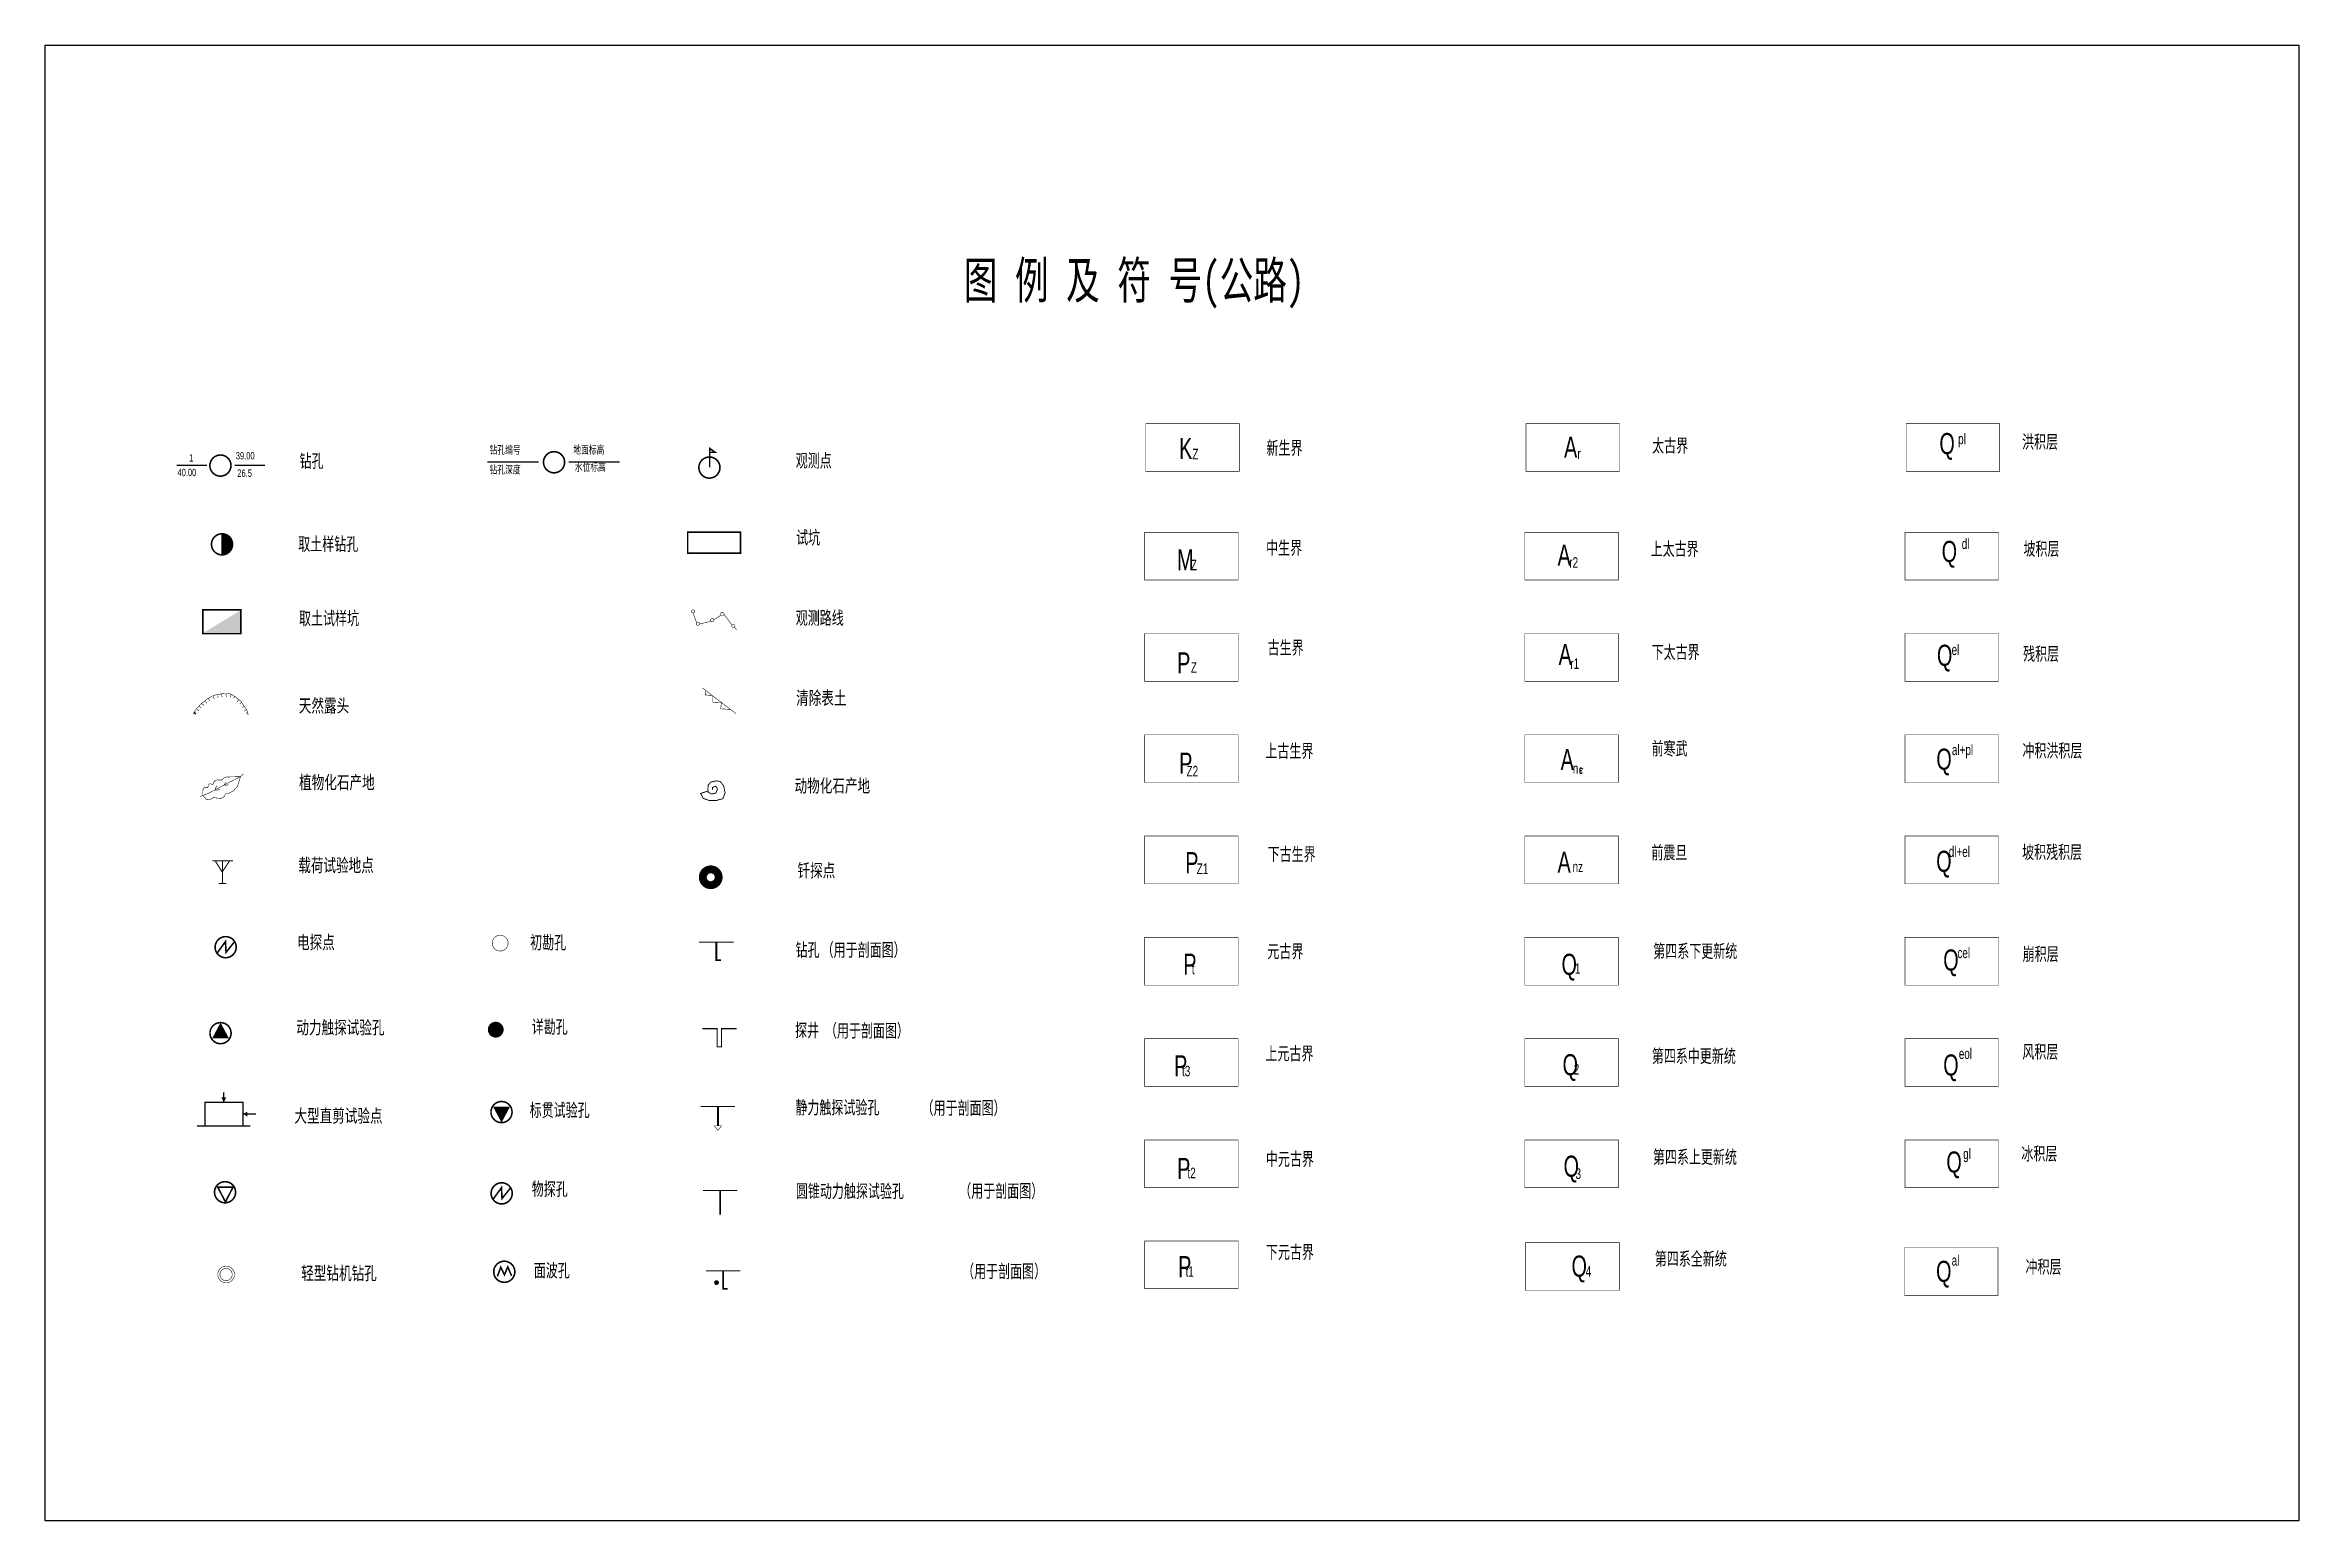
# Model space of a CAD drawing. Extents: x 0 to 0.427, y 0 to 0.28.
import ezdxf

# ---------------------------------------------------------------- set-up
doc = ezdxf.new("R2010")
doc.units = 0
doc.header["$MEASUREMENT"] = 0
doc.layers.get('0').update_dxf_attribs({"linetype": 'CONTINUOUS'})
doc.styles.add('LZ_FONTS_FS', font='hxm.ttf', dxfattribs={"width": 0.7})

msp = doc.modelspace()

# ---------------------------------------------------------------- linework, layer by layer
for p, q in [((0.02497, 0.20016), (0.03064, 0.20016)), ((0.03599, 0.20016), (0.04167, 0.20016)), ((0.08388, 0.20079), (0.0935, 0.20079)), ((0.09927, 0.20079), (0.1089, 0.20079)), ((0.02824, 0.1533), (0.02854, 0.15293)), ((0.02829, 0.1534), (0.02829, 0.1534))]:
    msp.add_line(p, q)
msp.add_lwpolyline([(0, 0.27981), (0.42723, 0.27981), (0.42723, 0), (0, 0)], close=True)
at = {"const_width": 0.0001}
for points in [[(0.20864, 0.199), (0.22638, 0.199), (0.22638, 0.20805), (0.20864, 0.20805)], [(0.28071, 0.199), (0.29845, 0.199), (0.29845, 0.20805), (0.28071, 0.20805)], [(0.35278, 0.199), (0.37051, 0.199), (0.37051, 0.20805), (0.35278, 0.20805)], [(0.20842, 0.17839), (0.22615, 0.17839), (0.22615, 0.18744), (0.20842, 0.18744)], [(0.28049, 0.17839), (0.29822, 0.17839), (0.29822, 0.18744), (0.28049, 0.18744)], [(0.35256, 0.17839), (0.37029, 0.17839), (0.37029, 0.18744), (0.35256, 0.18744)], [(0.20842, 0.15919), (0.22615, 0.15919), (0.22615, 0.16824), (0.20842, 0.16824)], [(0.28049, 0.15919), (0.29822, 0.15919), (0.29822, 0.16824), (0.28049, 0.16824)], [(0.35256, 0.15919), (0.37029, 0.15919), (0.37029, 0.16824), (0.35256, 0.16824)], [(0.20842, 0.13999), (0.22615, 0.13999), (0.22615, 0.14904), (0.20842, 0.14904)], [(0.28049, 0.13999), (0.29822, 0.13999), (0.29822, 0.14904), (0.28049, 0.14904)], [(0.35256, 0.13999), (0.37029, 0.13999), (0.37029, 0.14904), (0.35256, 0.14904)], [(0.20842, 0.12079), (0.22615, 0.12079), (0.22615, 0.12984), (0.20842, 0.12984)], [(0.28049, 0.12079), (0.29822, 0.12079), (0.29822, 0.12984), (0.28049, 0.12984)], [(0.35256, 0.12079), (0.37029, 0.12079), (0.37029, 0.12984), (0.35256, 0.12984)], [(0.20842, 0.10159), (0.22615, 0.10159), (0.22615, 0.11064), (0.20842, 0.11064)], [(0.28049, 0.10159), (0.29822, 0.10159), (0.29822, 0.11064), (0.28049, 0.11064)], [(0.35256, 0.10159), (0.37029, 0.10159), (0.37029, 0.11064), (0.35256, 0.11064)], [(0.20842, 0.08239), (0.22615, 0.08239), (0.22615, 0.09144), (0.20842, 0.09144)], [(0.28049, 0.08239), (0.29822, 0.08239), (0.29822, 0.09144), (0.28049, 0.09144)], [(0.35256, 0.08239), (0.37029, 0.08239), (0.37029, 0.09144), (0.35256, 0.09144)], [(0.20842, 0.06319), (0.22615, 0.06319), (0.22615, 0.07224), (0.20842, 0.07224)], [(0.28049, 0.06319), (0.29822, 0.06319), (0.29822, 0.07224), (0.28049, 0.07224)], [(0.35256, 0.06319), (0.37029, 0.06319), (0.37029, 0.07224), (0.35256, 0.07224)], [(0.20842, 0.04402), (0.22615, 0.04402), (0.22615, 0.05307), (0.20842, 0.05307)], [(0.28066, 0.0437), (0.29839, 0.0437), (0.29839, 0.05275), (0.28066, 0.05275)], [(0.35246, 0.04279), (0.37019, 0.04279), (0.37019, 0.05184), (0.35246, 0.05184)]]:
    msp.add_lwpolyline(points, close=True, dxfattribs=at)
for points, const_width in [([(0.03324, 0.19809, 1), (0.03324, 0.20209, 1), (0.03324, 0.19809, 1)], 0.0003), ([(0.09648, 0.19872, 1), (0.09648, 0.20272, 1), (0.09648, 0.19872, 1)], 0.0003), ([(0.12285, 0.17275, -4.558375), (0.12262, 0.17265, -0.219376), (0.12285, 0.17275, -0.418524)], 0.0001), ([(0.12647, 0.17108, -4.558375), (0.12623, 0.17098, -0.219376), (0.12647, 0.17108, -0.418524)], 0.0001), ([(0.12837, 0.17226, -4.558375), (0.12814, 0.17215, -0.219376), (0.12837, 0.17226, -0.418524)], 0.0001), ([(0.12374, 0.17041, -4.558375), (0.12351, 0.1703, -0.219376), (0.12374, 0.17041, -0.418524)], 0.0001), ([(0.13046, 0.16998, -4.558375), (0.13023, 0.16987, -0.219376), (0.13046, 0.16998, -0.418524)], 0.0001), ([(0.1262, 0.12129, 0.968727), (0.12621, 0.12278, 1.044436), (0.1262, 0.12129, 0.082657)], 0.003), ([(0.08627, 0.10805, 1), (0.08627, 0.11105, 1), (0.08627, 0.10805)], 0.0001), ([(0.03326, 0.09048, 1), (0.03326, 0.09448, 1), (0.03326, 0.09048, 1)], 0.0003), ([(0.08652, 0.07552, 1), (0.08652, 0.07952, 1), (0.08652, 0.07552, 1)], 0.0003), ([(0.08655, 0.06011, 1), (0.08655, 0.06411, 1), (0.08655, 0.06011, 1)], 0.0003), ([(0.03433, 0.04514, 0.352239), (0.03587, 0.04639, 2.838984), (0.03433, 0.04514, 0.514993)], 0.0001), ([(0.03431, 0.04555, 0.367831), (0.03546, 0.04653, 2.71864), (0.03431, 0.04555, 0.078768)], 0.0001), ([(0.08704, 0.04524, 1), (0.08704, 0.04924, 1), (0.08704, 0.04524, 1)], 0.0003)]:
    msp.add_lwpolyline(points, format="xyb", dxfattribs=dict(const_width=const_width))
at = {"color": 7}
for points in [[(0.12593, 0.19771, 0.0003, 0.0003, 1), (0.12593, 0.20171, 0.0003, 0.0003, 1), (0.12593, 0.19771, 0.0003, 0.0003, 1)], [(0.12597, 0.19976, 0.0003, 0.0003, 0), (0.12597, 0.20334, 0.0003, 0.0003, 0), (0.12702, 0.2026, 0.0003, 0.0003, 0), (0.12594, 0.2026, 0.0003, 0.0003, 0)], [(0.03326, 0.09448, 0, 0.0032, 0), (0.03326, 0.09148, 0.0032, 0.0032, 0)], [(0.08652, 0.07552, 0, 0.0032, 0), (0.08652, 0.07852, 0.0032, 0.0032, 0)], [(0.03412, 0.06032, 0.0003, 0.0003, 1), (0.03412, 0.06432, 0.0003, 0.0003, 1), (0.03412, 0.06032, 0.0003, 0.0003, 1)]]:
    msp.add_lwpolyline(points, format="xyseb", dxfattribs=at)
for points in [[(0.03354, 0.18316, 0.0003, 0.0003, 1), (0.03354, 0.18716, 0.0003, 0.0003, 1), (0.03354, 0.18316, 0.0003, 0.0003, 1)], [(0.03344, 0.1842, 0.002, 0.002, 1), (0.03344, 0.1862, 0.002, 0.002, 1)], [(0.12181, 0.18348, 0.0003, 0.0003, 0), (0.13181, 0.18348, 0.0003, 0.0003, 0), (0.13181, 0.18748, 0.0003, 0.0003, 0), (0.12181, 0.18748, 0.0003, 0.0003, 0), (0.12181, 0.18333, 0.0003, 0.0003, 0)], [(0.0299, 0.16823, 0.00027, 0.00027, 0), (0.0371, 0.16823, 0.00027, 0.00027, 0), (0.0371, 0.17273, 0.00027, 0.00027, 0), (0.0299, 0.17273, 0.00027, 0.00027, 0), (0.0299, 0.16809, 0.00027, 0.00027, 0)], [(0.03173, 0.12516, 0.0002, 0.0002, 0), (0.03562, 0.12516, 0.0002, 0.0002, 0)], [(0.03231, 0.12505, 0.0002, 0.0002, 0), (0.03357, 0.12303, 0.0002, 0.0002, 0)], [(0.03361, 0.1231, 0.0002, 0.0002, 0), (0.03501, 0.12519, 0.0002, 0.0002, 0)], [(0.03361, 0.12508, 0.0002, 0.0002, 0), (0.03361, 0.12095, 0.0002, 0.0002, 0)], [(0.03292, 0.12087, 0.0002, 0.0002, 0), (0.03436, 0.12087, 0.0002, 0.0002, 0)], [(0.03423, 0.10678, 0.0003, 0.0003, 1), (0.03423, 0.11078, 0.0003, 0.0003, 1), (0.03423, 0.10678, 0.0003, 0.0003, 1)], [(0.0326, 0.10764, 0.0003, 0.0003, 0), (0.03419, 0.10984, 0.0003, 0.0003, 0), (0.0343, 0.10779, 0.0003, 0.0003, 0), (0.03588, 0.10977, 0.0003, 0.0003, 0)], [(0.12398, 0.10974, 0.0002, 0.0002, 0), (0.13051, 0.10974, 0.0002, 0.0002, 0)], [(0.12725, 0.10974, 0.00035, 0.00035, 0), (0.12725, 0.10631, 0.00035, 0.00035, 0), (0.12811, 0.10631, 0.00035, 0.00035, 0)], [(0.12456, 0.09333, 0.0002, 0.0002, 0), (0.12738, 0.09333, 0.0002, 0.0002, 0), (0.12738, 0.08991, 0.0002, 0.0002, 0), (0.12824, 0.08991, 0.0002, 0.0002, 0), (0.12824, 0.09333, 0.0002, 0.0002, 0), (0.13111, 0.09333, 0.0002, 0.0002, 0)], [(0.03387, 0.08129, 0.00027, 0.00027, 0), (0.03387, 0.07938, 0.00027, 0.00027, 0)], [(0.03031, 0.07488, 0.00027, 0.00027, 0), (0.03751, 0.07488, 0.00027, 0.00027, 0), (0.03751, 0.07938, 0.00027, 0.00027, 0), (0.03031, 0.07938, 0.00027, 0.00027, 0), (0.03031, 0.07474, 0.00027, 0.00027, 0)], [(0.03754, 0.07715, 0.00027, 0.00027, 0), (0.03997, 0.07715, 0.00027, 0.00027, 0)], [(0.12428, 0.07857, 0.0002, 0.0002, 0), (0.1308, 0.07857, 0.0002, 0.0002, 0)], [(0.12754, 0.07857, 0.00035, 0.00035, 0), (0.12754, 0.07492, 0.00035, 0.00035, 0)], [(0.02882, 0.07488, 0.00027, 0.00027, 0), (0.0389, 0.07488, 0.00027, 0.00027, 0)], [(0.1247, 0.06267, 0.0002, 0.0002, 0), (0.13122, 0.06267, 0.0002, 0.0002, 0)], [(0.12796, 0.06267, 0.00035, 0.00035, 0), (0.12796, 0.059, 0.0016, 0, 0), (0.12796, 0.05795, 0, 0, 0)], [(0.12528, 0.04744, 0.0002, 0.0002, 0), (0.13181, 0.04744, 0.0002, 0.0002, 0)], [(0.12854, 0.04744, 0.00035, 0.00035, 0), (0.12854, 0.04401, 0.00035, 0.00035, 0), (0.12941, 0.04401, 0.00035, 0.00035, 0)]]:
    msp.add_lwpolyline(points, format="xyseb")
for points, const_width in [([(0.12283, 0.17213), (0.12351, 0.17028)], 0.0001), ([(0.12677, 0.17082), (0.12814, 0.17176)], 0.0001), ([(0.12869, 0.1719), (0.13021, 0.16985)], 0.0001), ([(0.12404, 0.17005), (0.12623, 0.17057)], 0.0001), ([(0.13069, 0.16943), (0.13106, 0.169)], 0.0001), ([(0.02805, 0.15301), (0.02832, 0.1534), (0.02845, 0.15362), (0.02866, 0.15394), (0.029, 0.15431), (0.02925, 0.15456), (0.02955, 0.15493), (0.03009, 0.15531), (0.03041, 0.15558), (0.03066, 0.15582), (0.0311, 0.15604), (0.03133, 0.15618), (0.03164, 0.15636), (0.03199, 0.1565), (0.03242, 0.15663), (0.0331, 0.15675), (0.03351, 0.15682), (0.03386, 0.15686), (0.03427, 0.15687), (0.03474, 0.15686), (0.03538, 0.15671), (0.0358, 0.15639), (0.03618, 0.15618), (0.03634, 0.15598), (0.03689, 0.15563), (0.03723, 0.15527), (0.03741, 0.15495), (0.03769, 0.15456), (0.03792, 0.15419), (0.03821, 0.1538), (0.03842, 0.15319), (0.03848, 0.15282)], 0.0001), ([(0.02879, 0.15392), (0.0292, 0.15355)], 0.0001), ([(0.02925, 0.15446), (0.0296, 0.15412)], 0.0001), ([(0.02969, 0.15498), (0.03009, 0.15461)], 0.0001), ([(0.0304, 0.15552), (0.03062, 0.15498)], 0.0001), ([(0.03099, 0.15589), (0.03126, 0.15544)], 0.0001), ([(0.03189, 0.15637), (0.03207, 0.15579)], 0.0001), ([(0.03267, 0.15655), (0.0328, 0.1561)], 0.0001), ([(0.03346, 0.15669), (0.03355, 0.15623)], 0.0001), ([(0.03427, 0.15679), (0.03436, 0.15628)], 0.0001), ([(0.03525, 0.15662), (0.03512, 0.15616)], 0.0001), ([(0.03591, 0.15628), (0.03576, 0.15596)], 0.0001), ([(0.03671, 0.15572), (0.03639, 0.15527)], 0.0001), ([(0.03722, 0.1552), (0.0369, 0.15488)], 0.0001), ([(0.03769, 0.15453), (0.03735, 0.15417)], 0.0001), ([(0.03817, 0.15383), (0.03774, 0.1535)], 0.0001), ([(0.12462, 0.15791), (0.131, 0.15303)], 0.0001), ([(0.12521, 0.15736), (0.12514, 0.15661), (0.12651, 0.15648), (0.12651, 0.15524), (0.1282, 0.15515), (0.12807, 0.15398), (0.12993, 0.15385)], 0.0001), ([(0.02828, 0.15329), (0.02859, 0.15299)], 0.0001), ([(0.03832, 0.15328), (0.03811, 0.15302)], 0.0001), ([(0.02937, 0.13732), (0.03093, 0.13793), (0.03702, 0.14112)], 0.0001), ([(0.02989, 0.13748), (0.02992, 0.13868), (0.03015, 0.13904), (0.03077, 0.13901), (0.03096, 0.13933), (0.03106, 0.13972), (0.03135, 0.13975), (0.03178, 0.13962), (0.03201, 0.14008), (0.0323, 0.14037), (0.03266, 0.1405), (0.03321, 0.14047), (0.03354, 0.14047), (0.03383, 0.14083), (0.03425, 0.14102), (0.03503, 0.14106), (0.03702, 0.14112)], 0.0001), ([(0.02992, 0.13751), (0.03054, 0.13683), (0.03135, 0.13676), (0.03188, 0.13715), (0.03253, 0.13706), (0.03331, 0.13699), (0.03367, 0.13712), (0.03406, 0.13745), (0.03416, 0.13784), (0.03416, 0.13784), (0.03468, 0.13787), (0.03572, 0.13845), (0.03611, 0.13891), (0.03647, 0.1393), (0.0367, 0.13998), (0.03683, 0.14041), (0.03696, 0.1408), (0.03702, 0.14112)], 0.0001), ([(0.03702, 0.14112), (0.03757, 0.14158)], 0.0001), ([(0.03253, 0.13936), (0.0322, 0.13868)], 0.0001), ([(0.0323, 0.13852), (0.03318, 0.13865)], 0.0001), ([(0.03432, 0.14008), (0.03399, 0.13962)], 0.0001), ([(0.03409, 0.13946), (0.03477, 0.13956)], 0.0001), ([(0.12647, 0.13859), (0.12653, 0.13903), (0.12708, 0.13931), (0.12747, 0.13876), (0.12714, 0.13798), (0.12631, 0.13782), (0.1257, 0.13815), (0.12564, 0.13876), (0.1257, 0.13953), (0.1262, 0.14009), (0.12725, 0.14031), (0.12797, 0.1402), (0.12863, 0.13937), (0.12891, 0.13804), (0.12847, 0.13693), (0.12725, 0.1366), (0.12586, 0.1366), (0.12476, 0.13699), (0.12426, 0.13793), (0.12564, 0.13837)], 0.00017), ([(0.08492, 0.06098), (0.08651, 0.06318), (0.08661, 0.06112), (0.0882, 0.0631)], 0.0003), ([(0.08574, 0.04636), (0.08637, 0.04811), (0.08708, 0.04668), (0.08771, 0.04816), (0.08843, 0.04645)], 0.0003)]:
    msp.add_lwpolyline(points, dxfattribs=dict(const_width=const_width))
msp.add_lwpolyline([(0.29146, 0.14251), (0.2913, 0.14266), (0.29117, 0.14272), (0.29099, 0.14269), (0.29089, 0.14256), (0.29088, 0.14241), (0.29098, 0.14235), (0.29114, 0.14229), (0.29121, 0.14224), (0.29105, 0.14219), (0.29091, 0.14211), (0.29088, 0.14195), (0.29089, 0.14183), (0.29101, 0.14174), (0.29123, 0.1418), (0.29131, 0.14184), (0.29137, 0.14186), (0.29137, 0.14187)])
at = {"const_width": 0.0015}
msp.add_lwpolyline([(0.08468, 0.09314, 1), (0.08618, 0.09314, 1)], format="xyb", close=True, dxfattribs=at)
for points in [[(0.12684, 0.07492, 0.0001, 0.0001, 0), (0.12825, 0.07492, 0.0001, 0.0001, 0), (0.12754, 0.07406, 0.0001, 0.0001, 0)], [(0.12705, 0.04519, 0.00045, 0.00045, 1), (0.1275, 0.04519, 0.00045, 0.00045, 1)]]:
    msp.add_lwpolyline(points, format="xyseb", close=True)
at = {"color": 7}
msp.add_lwpolyline([(0.03274, 0.06326, 0.0003, 0.0003, 0), (0.03561, 0.06326, 0.0003, 0.0003, 0), (0.03419, 0.06049, 0.0003, 0.0003, 0)], format="xyseb", close=True, dxfattribs=at)
msp.add_circle((0.12617, 0.12205), 0.0015)
for points in [[(0.02995, 0.16833), (0.03699, 0.1726), (0.03705, 0.16833)], [(0.03342, 0.08029), (0.03433, 0.08029), (0.03387, 0.07935)], [(0.03831, 0.07757), (0.03831, 0.07666), (0.03757, 0.07715)]]:
    msp.add_solid(points)

# ---------------------------------------------------------------- texts
at = {"style": 'LZ_FONTS_FS', "width": 0.7}
for s, height, p in [('K', 0.004, (0.21496, 0.20134)), ('A', 0.004, (0.28793, 0.20158)), ('Q', 0.004, (0.35908, 0.20226)), ('pl', 0.002, (0.36263, 0.20414)), ('1', 0.0014, (0.02731, 0.20085)), ('39.00', 0.0014, (0.03615, 0.20126)), ('Z', 0.002, (0.21747, 0.20127)), ('r', 0.002, (0.29047, 0.20133)), ('40.00', 0.0014, (0.0251, 0.19808)), ('26.5', 0.0014, (0.03643, 0.19795)), ('M', 0.004, (0.21457, 0.18023)), ('A', 0.004, (0.2867, 0.18111)), ('Q', 0.004, (0.35951, 0.18181)), ('dl', 0.002, (0.36331, 0.18426)), ('Z', 0.002, (0.2172, 0.18024)), ('r2', 0.002, (0.28893, 0.18072)), ('P', 0.004, (0.21459, 0.16067)), ('Z', 0.002, (0.21719, 0.1608)), ('A', 0.004, (0.28689, 0.16227)), ('r1', 0.002, (0.28912, 0.16153)), ('Q', 0.004, (0.35862, 0.16212)), ('el', 0.002, (0.36139, 0.16418)), ('P', 0.004, (0.21498, 0.14167)), ('A', 0.004, (0.28728, 0.14236)), ('Q', 0.004, (0.3585, 0.14243)), ('al+pl', 0.002, (0.36146, 0.1452)), ('Z2', 0.002, (0.21638, 0.14116)), ('n', 0.002, (0.28959, 0.14165)), ('P', 0.004, (0.21614, 0.1228)), ('Z1', 0.002, (0.21831, 0.12265)), ('A', 0.004, (0.2867, 0.12291)), ('nz', 0.002, (0.28955, 0.12304)), ('Q', 0.004, (0.35847, 0.12306)), ('dl+el', 0.002, (0.36085, 0.1259)), ('P', 0.004, (0.21576, 0.10355)), ('Q', 0.004, (0.28745, 0.10353)), ('Q', 0.004, (0.35981, 0.10435)), ('cel', 0.002, (0.36249, 0.1067)), ('t', 0.002, (0.21738, 0.10365)), ('1', 0.002, (0.28998, 0.10373)), ('P', 0.004, (0.21401, 0.08429)), ('t3', 0.002, (0.21552, 0.08431)), ('Q', 0.004, (0.28765, 0.0845)), ('2', 0.002, (0.28977, 0.08464)), ('Q', 0.004, (0.35981, 0.08444)), ('eol', 0.002, (0.36276, 0.08759)), ('P', 0.004, (0.21459, 0.06482)), ('Q', 0.004, (0.28784, 0.06525)), ('Q', 0.004, (0.3604, 0.06605)), ('gl', 0.002, (0.36359, 0.06861)), ('t2', 0.002, (0.21654, 0.06498)), ('3', 0.002, (0.2901, 0.06483)), ('P', 0.004, (0.21479, 0.04621)), ('t1', 0.002, (0.21619, 0.0463)), ('Q', 0.004, (0.28935, 0.04631)), ('4', 0.002, (0.29203, 0.04633)), ('Q', 0.004, (0.35845, 0.04532)), ('al', 0.002, (0.36141, 0.0484))]:
    msp.add_text(s, height=height, dxfattribs=at).set_placement(p)
at = {"attachment_point": 1, "style": 'LZ_FONTS_FS'}
for s, insert, char_height, width in [('\\fTxt|b0|i0|c134|p2;图 例 及 符 号(公路)', (0.17414, 0.23873), 0.007, 0.1625763), ('\\fTxt|b0|i0|c134|p2;太古界', (0.30462, 0.20513), 0.0025, 0.0136), ('\\fTxt|b0|i0|c134|p2;洪积层', (0.37474, 0.20586), 0.0025, 0.015), ('\\fTxt|b0|i0|c134|p2;钻孔', (0.04823, 0.20222), 0.0025, 0.009), ('\\fTxt|b0|i0|c134|p2;钻孔编号', (0.08426, 0.20382), 0.0015, 0.0091), ('\\fTxt|b0|i0|c134|p2;地面标高', (0.10014, 0.20383), 0.0015, 0.0097765), ('\\fTxt|b0|i0|c134|p2;观测点', (0.14228, 0.20229), 0.0025, 0.0137189), ('\\fTxt|b0|i0|c134|p2;新生界', (0.23152, 0.20468), 0.0025, 0.0151), ('\\fTxt|b0|i0|c134|p2;钻孔深度', (0.08426, 0.20007), 0.0015, 0.0102333), ('\\fTxt|b0|i0|c134|p2;水位标高', (0.10041, 0.20056), 0.0015, 0.0092846), ('\\fTxt|b0|i0|c134|p2;试坑', (0.14238, 0.18771), 0.0025, 0.0114337), ('\\fTxt|b0|i0|c134|p2;取土样钻孔', (0.04798, 0.18648), 0.0025, 0.0315096), ('\\fTxt|b0|i0|c134|p2;中生界', (0.23145, 0.18575), 0.0025, 0.0125), ('\\fTxt|b0|i0|c134|p2;上太古界', (0.30433, 0.18555), 0.0025, 0.0194424), ('\\fTxt|b0|i0|c134|p2;坡积层', (0.37501, 0.18556), 0.0025, 0.0144), ('\\fTxt|b0|i0|c134|p2;取土试样坑', (0.04814, 0.1724), 0.0025, 0.0315096), ('\\fTxt|b0|i0|c134|p2;观测路线', (0.14229, 0.17247), 0.0025, 0.0145), ('\\fTxt|b0|i0|c134|p2;古生界', (0.23174, 0.16682), 0.0025, 0.0136), ('\\fTxt|b0|i0|c134|p2;下太古界', (0.30452, 0.16598), 0.0025, 0.0151), ('\\fTxt|b0|i0|c134|p2;残积层', (0.37494, 0.16565), 0.0025, 0.013), ('\\f宋体|b0|i0|c134|p2;天然露头', (0.0481, 0.15583), 0.0025, 0.0171), ('\\f宋体|b0|i0|c134|p2;清除表土', (0.14237, 0.15728), 0.0025, 0.0234563), ('\\fTxt|b0|i0|c134|p2;上古生界', (0.23131, 0.14724), 0.0025, 0.0219059), ('\\fTxt|b0|i0|c134|p2;前寒武', (0.30452, 0.14769), 0.0025, 0.0155), ('\\fTxt|b0|i0|c134|p2;冲积洪积层', (0.37481, 0.14732), 0.0025, 0.0211085), ('\\f宋体|b0|i0|c134|p2;植物化石产地', (0.04815, 0.14128), 0.0025, 0.0320264), ('\\f宋体|b0|i0|c134|p2;动物化石产地', (0.14207, 0.14064), 0.0025, 0.0362395), ('\\fTxt|b0|i0|c134|p2;前震旦', (0.30447, 0.12799), 0.0025, 0.0168), ('\\fTxt|b0|i0|c134|p2;坡积残积层', (0.37475, 0.12806), 0.0025, 0.0181), ('\\f宋体|b0|i0|c134|p2;载荷试验地点', (0.04799, 0.12556), 0.0025, 0.0296417), ('\\f宋体|b0|i0|c134|p2;钎探点', (0.14262, 0.12458), 0.0025, 0.0109), ('\\fTxt|b0|i0|c134|p2;下古生界', (0.23174, 0.12767), 0.0025, 0.0168), ('\\f宋体|b0|i0|c134|p2;电探点', (0.04775, 0.11095), 0.0025, 0.0185), ('\\fTxt|b0|i0|c134|p2;初勘孔', (0.09195, 0.11092), 0.0025, 0.0222), ('\\fTxt|b0|i0|c134|p2;钻孔', (0.14226, 0.10953), 0.0025, 0.0159), ('\\fTxt|b0|i0|c134|p2;（用于剖面图）', (0.1472, 0.10952), 0.0025, 0.0368433), ('\\fTxt|b0|i0|c134|p2;元古界', (0.23169, 0.10924), 0.0025, 0.0129), ('\\fTxt|b0|i0|c134|p2;第四系下更新统', (0.30483, 0.10929), 0.0025, 0.0341665), ('\\fTxt|b0|i0|c134|p2;崩积层', (0.37487, 0.10874), 0.0025, 0.0168), ('\\f宋体|b0|i0|c134|p2;动力触探试验孔', (0.04763, 0.09481), 0.0025, 0.0257), ('\\fTxt|b0|i0|c134|p2;详勘孔', (0.09224, 0.09494), 0.0025, 0.0262), ('\\fTxt|b0|i0|c134|p2;探井', (0.14217, 0.09428), 0.0025, 0.0142), ('\\fTxt|b0|i0|c134|p2;（用于剖面图）', (0.14782, 0.09421), 0.0025, 0.0430402), ('\\fTxt|b0|i0|c134|p2;上元古界', (0.23132, 0.08988), 0.0025, 0.0229546), ('\\fTxt|b0|i0|c134|p2;第四系中更新统', (0.30457, 0.08939), 0.0025, 0.0317963), ('\\fTxt|b0|i0|c134|p2;风积层', (0.3748, 0.09021), 0.0025, 0.0148), ('\\f宋体|b0|i0|c134|p2;大型直剪试验点', (0.04726, 0.07806), 0.0025, 0.0329079), ('\\fTxt|b0|i0|c134|p2;标贯试验孔', (0.09185, 0.07915), 0.0025, 0.0246), ('\\fTxt|b0|i0|c134|p2;静力触探试验孔', (0.14222, 0.07965), 0.0025, 0.0275), ('\\fTxt|b0|i0|c134|p2;（用于剖面图）', (0.16614, 0.07956), 0.0025, 0.0316058), ('\\fTxt|b0|i0|c134|p2;中元古界', (0.23141, 0.06987), 0.0025, 0.0153), ('\\fTxt|b0|i0|c134|p2;第四系上更新统', (0.30477, 0.07026), 0.0025, 0.0322572), ('\\fTxt|b0|i0|c134|p2;冰积层', (0.37461, 0.07089), 0.0025, 0.0138), ('\\fTxt|b0|i0|c134|p2;物探孔', (0.09225, 0.06419), 0.0025, 0.0167), ('\\fTxt|b0|i0|c134|p2;圆锥动力触探试验孔', (0.14232, 0.06379), 0.0025, 0.0380656), ('\\fTxt|b0|i0|c134|p2;（用于剖面图）', (0.17328, 0.06383), 0.0025, 0.0325076), ('\\fTxt|b0|i0|c134|p2;下元古界', (0.23141, 0.05223), 0.0025, 0.0164), ('\\fTxt|b0|i0|c134|p2;第四系全新统', (0.30513, 0.05096), 0.0025, 0.0258261), ('\\f宋体|b0|i0|c134|p2;轻型钻机钻孔', (0.04855, 0.04822), 0.0025, 0.0349408), ('\\fTxt|b0|i0|c134|p2;面波孔', (0.09264, 0.04874), 0.0025, 0.0231), ('\\fTxt|b0|i0|c134|p2;（用于剖面图）', (0.17383, 0.0486), 0.0025, 0.0325076), ('\\fTxt|b0|i0|c134|p2;冲积层', (0.3754, 0.04944), 0.0025, 0.0199)]:
    msp.add_mtext(s, dxfattribs=dict(at, insert=insert, char_height=char_height, width=width))

doc.saveas('drawing.dxf')
